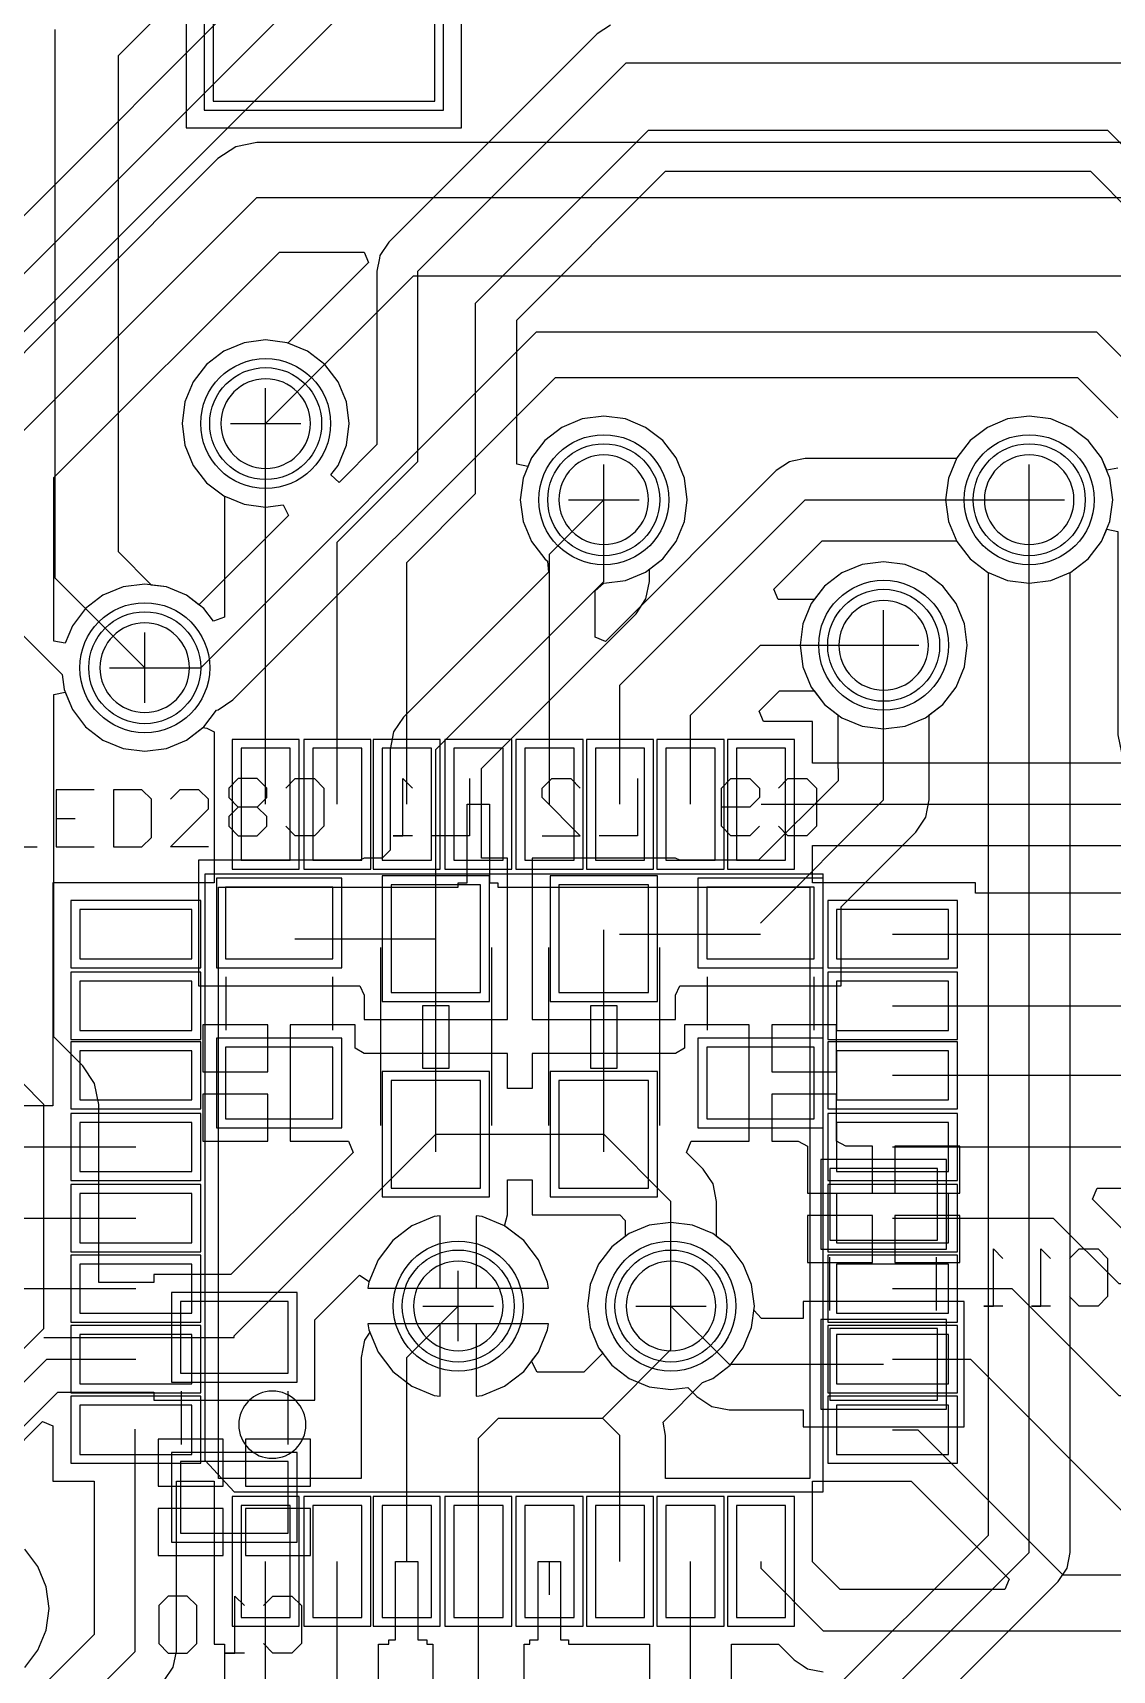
# Model space of a CAD drawing. Extents: x -25.4 to 37.3, y -25.4 to 54.6.
# Drawn here: x 12.45 to 24.69, y 16.95 to 35.52 of the extents above; entities that cross this region are included whole.
import ezdxf

# ---------------------------------------------------------------- set-up
doc = ezdxf.new("R2010")
doc.units = 0
doc.layers.get('0').update_dxf_attribs({"linetype": 'CONTINUOUS'})
for name, color, linetype in [('gbl', 5, 'CONTINUOUS'), ('gbo', 1, 'CONTINUOUS'), ('gbs', 6, 'CONTINUOUS'), ('gd1', 1, 'CONTINUOUS'), ('gg1', 1, 'CONTINUOUS'), ('gtl', 1, 'CONTINUOUS'), ('gto', 2, 'CONTINUOUS'), ('gts', 1, 'CONTINUOUS')]:
    doc.layers.add(name, color=color, linetype=linetype)

# ---------------------------------------------------------------- blocks, each defined once
blk = doc.blocks.new('D18')
blk.add_lwpolyline([(-1.257297, -1.752596), (1.257297, -1.752596), (1.257297, 1.752596), (-1.257297, 1.752596)], close=True)
blk = doc.blocks.new('D19')
blk.add_lwpolyline([(-0.634999, -0.279399), (0.634999, -0.279399), (0.634999, 0.279399), (-0.634999, 0.279399)], close=True)
blk = doc.blocks.new('D20')
blk.add_lwpolyline([(-0.279399, -0.634999), (0.279399, -0.634999), (0.279399, 0.634999), (-0.279399, 0.634999)], close=True)
blk = doc.blocks.new('D31')
blk.add_circle((0, 0), 0.635)
blk = doc.blocks.new('D32')
blk.add_lwpolyline([(-0.609599, -0.406399), (0.609599, -0.406399), (0.609599, 0.406399), (-0.609599, 0.406399)], close=True)
blk = doc.blocks.new('D34')
blk.add_lwpolyline([(-0.507999, -0.609599), (0.507999, -0.609599), (0.507999, 0.609599), (-0.507999, 0.609599)], close=True)
blk = doc.blocks.new('D57')
blk.add_lwpolyline([(-1.358897, -1.854196), (1.358897, -1.854196), (1.358897, 1.854196), (-1.358897, 1.854196)], close=True)
blk = doc.blocks.new('D58')
blk.add_lwpolyline([(-0.736599, -0.380999), (0.736599, -0.380999), (0.736599, 0.380999), (-0.736599, 0.380999)], close=True)
blk = doc.blocks.new('D59')
blk.add_lwpolyline([(-0.380999, -0.736599), (0.380999, -0.736599), (0.380999, 0.736599), (-0.380999, 0.736599)], close=True)
blk = doc.blocks.new('D64')
blk.add_circle((0, 0), 0.737)
blk = doc.blocks.new('D65')
blk.add_lwpolyline([(-0.711199, -0.507999), (0.711199, -0.507999), (0.711199, 0.507999), (-0.711199, 0.507999)], close=True)
blk = doc.blocks.new('D67')
blk.add_lwpolyline([(-0.609599, -0.711199), (0.609599, -0.711199), (0.609599, 0.711199), (-0.609599, 0.711199)], close=True)
blk = doc.blocks.new('D72')
blk.add_lwpolyline([(-0.1512, -0.352799), (0.1512, -0.352799), (0.1512, 0.352799), (-0.1512, 0.352799)], close=True)

msp = doc.modelspace()

# ---------------------------------------------------------------- linework, layer by layer
at = {"layer": 'gbl', "color": 5}
for points in [[(17.602235, 38.708477), (9.576419, 30.682661)], [(9.90602, 30.353061), (18.364037, 38.811078)], [(10.372221, 30.15996), (18.337437, 38.125276)], [(30.772162, 35.712471), (30.772162, 33.782068), (30.772162, 32.375865), (30.654861, 32.327265), (28.887558, 34.094568), (28.685957, 34.229268), (28.646457, 34.237168), (28.448057, 34.276569), (14.98603, 34.276569), (14.748129, 34.229268), (14.546529, 34.094568), (11.625523, 31.173562)], [(12.065024, 30.734061), (14.98603, 33.655067)], [(14.98603, 33.655067), (28.448057, 33.655067)], [(16.254933, 32.916166), (15.340731, 32.002064), (15.332931, 32.005264), (15.08763, 32.037564), (14.84233, 32.005264), (14.613729, 31.910564), (14.417329, 31.759964), (14.266729, 31.563663), (14.172028, 31.334963), (14.139728, 31.089662), (14.172028, 30.844362), (14.266729, 30.615761), (14.417329, 30.419361), (14.613729, 30.268761), (14.84233, 30.17406), (15.08763, 30.14176), (15.285731, 30.16786), (15.345031, 30.04756), (14.331129, 29.033658), (14.189928, 29.141958), (13.961328, 29.236658), (13.716027, 29.268959), (13.470727, 29.236658), (13.242126, 29.141958), (13.045726, 28.991358), (12.895126, 28.795058), (12.813526, 28.598157), (12.686525, 28.623457), (12.686525, 30.476561), (15.24353, 33.033566), (16.206332, 33.033566), (16.254933, 32.916166)], [(15.08763, 31.089662), (16.764034, 32.766066)], [(16.764034, 32.766066), (27.178054, 32.766066)], [(14.351029, 28.321057), (18.161036, 32.131064)], [(18.161036, 32.131064), (24.511049, 32.131064)], [(24.511049, 32.131064), (25.273051, 31.369063)], [(11.869524, 19.245538), (12.728925, 20.10494), (13.817628, 20.10494), (13.817628, 20.01524), (15.646431, 20.01524), (15.646431, 20.926242), (16.152432, 21.432243), (16.260033, 21.360243), (16.257433, 21.353943), (16.248432, 21.285243), (18.295637, 21.285243), (18.286637, 21.353943), (18.181736, 21.607243), (18.014736, 21.824744), (17.801236, 21.988644), (17.799836, 22.001644), (17.829836, 22.115644), (17.830836, 22.115644), (17.830836, 22.512145), (18.110236, 22.512145), (18.110236, 22.115644), (19.105238, 22.115644), (19.167238, 22.053544), (19.167238, 21.869344), (19.014738, 21.752344), (18.864138, 21.556043), (18.769438, 21.327343), (18.737137, 21.082042), (18.769438, 20.836742), (18.864138, 20.608041), (19.014738, 20.411741), (19.211138, 20.261141), (19.439739, 20.16644), (19.685039, 20.13414), (19.87564, 20.15924), (19.97934, 20.05554), (20.14734, 19.94334), (20.345441, 19.90394), (21.183642, 19.90394), (21.183642, 19.710439), (23.012446, 19.710439), (23.012446, 21.132842), (21.183642, 21.132842), (21.183642, 20.939442), (20.710441, 20.939442), (20.626741, 21.034842), (20.632941, 21.082042), (20.600641, 21.327343), (20.505941, 21.556043), (20.355341, 21.752344), (20.20274, 21.869344), (20.20274, 22.268045), (20.16334, 22.466145), (20.05114, 22.634145), (19.86164, 22.823646), (19.91424, 22.950646), (20.574041, 22.950646), (20.574041, 23.611047), (20.574041, 24.271449), (19.83744, 24.271449), (19.83744, 24.005748), (19.83744, 24.005748), (19.735839, 23.944448), (19.710439, 23.944448), (18.110236, 23.944448), (18.110236, 23.548047), (17.830836, 23.548047), (17.830836, 23.944448), (16.230632, 23.944448), (16.205232, 23.944448), (16.103632, 24.005748), (16.103632, 24.271449), (15.367031, 24.271449), (15.367031, 23.611047), (15.367031, 22.950646), (16.026832, 22.950646), (16.079432, 22.823646), (14.693429, 21.437643), (13.817628, 21.437643), (13.817628, 21.347943), (13.194526, 21.347943), (13.194526, 23.368047), (13.147226, 23.605947), (13.012526, 23.807548), (12.686525, 24.133448), (12.686525, 28.018656), (12.813526, 28.043956), (12.895126, 27.847056), (13.045726, 27.650755), (13.242126, 27.500155), (13.470727, 27.405455), (13.716027, 27.373155), (13.961328, 27.405455), (14.189928, 27.500155), (14.386329, 27.650755), (14.530629, 27.838856), (14.549229, 27.842556), (14.717229, 27.954856), (18.375537, 31.613163), (24.296549, 31.613163), (24.75515, 31.154562)], [(18.923038, 31.173962), (18.677737, 31.141662), (18.449137, 31.046962), (18.252737, 30.896362), (18.102136, 30.699961), (18.007436, 30.471361), (17.975136, 30.22606), (18.007436, 29.98076), (18.102136, 29.75216), (18.252737, 29.555759), (18.286437, 29.529959), (18.294737, 29.403259), (16.651833, 27.760356), (16.539533, 27.592255), (16.500033, 27.394055), (16.500033, 26.251853), (16.410233, 26.162052), (16.270933, 26.162052), (16.205232, 26.162052), (16.205232, 26.162052), (16.205232, 26.162052), (16.155732, 26.137352), (16.155632, 26.137252), (16.155532, 26.137252), (16.154432, 26.136652), (16.031532, 26.136652), (14.325629, 26.136652), (14.325629, 24.714249), (16.154432, 24.714249), (16.205232, 24.608249), (16.205232, 24.333249), (17.830836, 24.333249), (17.830836, 26.162052), (17.535935, 26.162052), (17.535935, 27.179554), (19.289239, 28.932858), (19.401539, 29.100858), (19.441039, 29.299059), (19.441039, 29.438959), (19.593339, 29.555759), (19.743939, 29.75216), (19.83864, 29.98076), (19.87094, 30.22606), (19.83864, 30.471361), (19.743939, 30.699961), (19.593339, 30.896362), (19.396939, 31.046962), (19.168338, 31.141662), (18.923038, 31.173962)], [(24.75515, 30.584961), (24.628049, 30.559661), (24.569949, 30.699961), (24.419349, 30.896362), (24.222948, 31.046962), (23.994348, 31.141662), (23.749047, 31.173962), (23.503747, 31.141662), (23.275047, 31.046962), (23.078746, 30.896362), (22.928146, 30.699961), (22.833446, 30.471361), (22.801146, 30.22606), (22.833446, 29.98076), (22.928146, 29.75216), (23.078746, 29.555759), (23.275047, 29.405159), (23.282847, 29.401859), (23.282847, 18.481137), (21.396943, 16.595233)], [(17.018034, 27.394055), (18.923038, 29.299059), (18.923038, 30.22606)], [(21.590043, 16.129032), (23.749047, 18.288037), (23.749047, 30.22606)], [(22.233744, 16.113532), (24.078648, 17.958436), (24.179748, 18.109636), (24.215248, 18.288037), (24.215248, 29.401859), (24.222948, 29.405159), (24.419349, 29.555759), (24.569949, 29.75216), (24.628049, 29.89246), (24.75515, 29.86716), (24.75515, 27.559055), (24.79455, 27.360855), (24.90675, 27.192854), (29.454159, 22.645545), (29.454159, 18.542037), (29.493559, 18.343837), (29.605759, 18.175836), (30.875762, 16.905834)], [(22.098044, 29.522959), (21.852744, 29.490659), (21.624143, 29.395959), (21.427743, 29.245358), (21.277143, 29.049058), (21.182442, 28.820358), (21.150142, 28.575057), (21.182442, 28.329757), (21.277143, 28.101056), (21.427743, 27.904756), (21.580043, 27.787856), (21.580043, 27.178054), (21.580243, 27.177054), (21.580243, 27.036954), (20.680041, 26.136652), (19.91154, 26.136652), (19.78664, 26.136652), (19.78554, 26.137252), (19.78544, 26.137252), (19.78534, 26.137352), (19.735839, 26.162052), (19.735839, 26.162052), (19.735839, 26.162052), (19.670139, 26.162052), (18.110236, 26.162052), (18.110236, 24.333249), (19.735839, 24.333249), (19.735839, 24.608249), (19.78664, 24.714249), (21.615443, 24.714249), (21.615443, 25.607651), (22.464145, 26.456353), (22.539145, 26.568553), (22.576345, 26.624353), (22.615745, 26.822454), (22.615745, 27.177054), (22.615945, 27.178054), (22.615945, 27.787856), (22.768346, 27.904756), (22.918946, 28.101056), (23.013646, 28.329757), (23.045946, 28.575057), (23.013646, 28.820358), (22.918946, 29.049058), (22.768346, 29.245358), (22.572045, 29.395959), (22.343345, 29.490659), (22.098044, 29.522959)], [(22.098044, 27.178054), (22.098044, 28.575057)], [(13.716027, 28.321057), (14.351029, 28.321057)], [(17.018034, 25.24765), (17.018034, 27.394055)], [(22.098044, 26.822454), (22.098044, 27.178054)], [(20.701041, 25.425451), (22.098044, 26.822454)], [(19.100838, 25.298451), (20.701041, 25.298451)], [(15.417831, 25.24765), (17.018034, 25.24765)], [(15.11303, 24.271449), (14.376429, 24.271449), (14.376429, 23.738047), (15.11303, 23.738047), (15.11303, 24.271449)], [(21.564643, 24.271449), (20.828042, 24.271449), (20.828042, 23.738047), (21.564643, 23.738047), (21.564643, 24.271449)], [(12.065024, 23.876048), (12.573025, 23.368047)], [(15.11303, 23.484047), (14.376429, 23.484047), (14.376429, 22.950646), (15.11303, 22.950646), (15.11303, 23.484047)], [(21.564643, 23.484047), (20.828042, 23.484047), (20.828042, 22.950646), (21.129942, 22.950646), (21.234442, 22.896446), (21.234442, 22.823646), (21.234442, 22.363045), (21.971044, 22.363045), (21.971044, 22.896446), (21.669143, 22.896446), (21.564643, 22.950646), (21.564643, 23.023446), (21.564643, 23.484047)], [(9.525019, 19.685039), (11.430023, 19.685039), (12.573025, 20.828042), (12.573025, 23.368047)], [(14.732029, 20.726441), (14.732029, 20.744041), (17.018034, 23.030046)], [(17.018034, 23.030046), (18.923038, 23.030046)], [(18.923038, 23.030046), (19.685039, 22.268045)], [(22.961646, 22.896446), (22.225044, 22.896446), (22.225044, 22.363045), (22.961646, 22.363045), (22.961646, 22.896446)], [(19.685039, 21.082042), (19.685039, 22.268045)], [(21.971044, 22.109044), (21.234442, 22.109044), (21.234442, 21.575643), (21.971044, 21.575643), (21.971044, 22.109044)], [(22.961646, 22.109044), (22.225044, 22.109044), (22.225044, 21.575643), (22.961646, 21.575643), (22.961646, 22.109044)], [(19.685039, 21.082042), (20.345441, 20.421641)], [(17.068834, 20.878842), (16.248432, 20.878842), (16.257433, 20.810142), (16.362333, 20.556841), (16.529333, 20.339341), (16.746833, 20.17234), (17.000134, 20.06744), (17.068834, 20.05844), (17.068834, 20.878842)], [(18.295637, 20.878842), (17.475235, 20.878842), (17.475235, 20.05844), (17.543935, 20.06744), (17.797236, 20.17234), (18.014736, 20.339341), (18.181736, 20.556841), (18.286637, 20.810142), (18.295637, 20.878842)], [(12.573025, 20.726441), (14.732029, 20.726441)], [(20.345441, 20.421641), (22.098044, 20.421641)], [(14.605029, 19.572439), (13.868428, 19.572439), (13.868428, 19.039038), (14.605029, 19.039038), (14.605029, 19.572439)], [(15.595631, 19.572439), (14.85903, 19.572439), (14.85903, 19.039038), (15.595631, 19.039038), (15.595631, 19.572439)], [(14.605029, 18.785038), (13.868428, 18.785038), (13.868428, 18.251637), (14.605029, 18.251637), (14.605029, 18.785038)], [(15.595631, 18.785038), (14.85903, 18.785038), (14.85903, 18.251637), (15.595631, 18.251637), (15.595631, 18.785038)], [(12.354325, 16.982734), (12.504925, 17.179134), (12.599625, 17.407735), (12.631925, 17.653035), (12.599625, 17.898336), (12.504925, 18.126936), (12.354325, 18.323337)]]:
    msp.add_lwpolyline(points, dxfattribs=at)
at = {"layer": 'gbo', "color": 1}
for points in [[(15.10053, 26.955654), (14.99263, 27.063554), (14.77683, 27.063554), (14.668829, 26.955654), (14.668829, 26.847754), (14.77683, 26.739753), (14.668829, 26.631853), (14.668829, 26.523953), (14.77683, 26.416053), (14.99263, 26.416053), (15.10053, 26.523953), (15.10053, 26.631853), (14.99263, 26.739753), (15.10053, 26.847754), (15.10053, 26.955654)], [(15.316331, 26.955654), (15.424231, 27.063554), (15.640131, 27.063554), (15.748031, 26.955654), (15.748031, 26.523953), (15.640131, 26.416053), (15.424231, 26.416053), (15.316331, 26.523953)], [(16.751534, 26.416053), (16.535733, 26.416053), (16.643633, 26.416053), (16.643633, 27.063554), (16.751534, 26.955654)], [(17.399035, 27.063554), (17.399035, 26.416053), (16.967334, 26.416053)], [(18.224836, 26.416053), (18.656537, 26.416053), (18.224836, 26.847754), (18.224836, 26.955654), (18.332837, 27.063554), (18.548637, 27.063554), (18.656537, 26.955654)], [(19.304039, 27.063554), (19.304039, 26.416053), (18.872338, 26.416053)], [(20.688541, 26.523953), (20.580641, 26.416053), (20.364841, 26.416053), (20.256841, 26.523953), (20.256841, 26.955654), (20.364841, 27.063554), (20.580641, 27.063554), (20.688541, 26.955654), (20.688541, 26.847754), (20.580641, 26.739753), (20.256841, 26.739753)], [(20.904342, 26.955654), (21.012342, 27.063554), (21.228142, 27.063554), (21.336043, 26.955654), (21.336043, 26.523953), (21.228142, 26.416053), (21.012342, 26.416053), (20.904342, 26.523953)], [(14.99263, 26.739753), (14.77683, 26.739753)], [(17.018034, 22.830046), (17.018034, 25.349251)], [(18.923038, 22.830046), (18.923038, 25.349251)], [(16.393033, 23.130046), (16.393033, 25.14605)], [(17.653035, 23.130046), (17.653035, 25.14605)], [(18.298037, 23.130046), (18.298037, 25.14605)], [(19.558039, 23.130046), (19.558039, 25.14605)], [(14.640029, 24.211048), (14.640029, 24.81585)], [(15.849632, 24.211048), (15.849632, 24.81585)], [(20.10104, 24.211048), (20.10104, 24.81585)], [(21.310643, 24.211048), (21.310643, 24.81585)], [(23.450947, 21.082042), (23.235146, 21.082042), (23.343047, 21.082042), (23.343047, 21.729543), (23.450947, 21.621643)], [(23.990548, 21.082042), (23.774748, 21.082042), (23.882648, 21.082042), (23.882648, 21.729543), (23.990548, 21.621643)], [(24.206348, 21.621643), (24.314349, 21.729543), (24.530149, 21.729543), (24.638049, 21.621643), (24.638049, 21.189942), (24.530149, 21.082042), (24.314349, 21.082042), (24.206348, 21.189942)], [(21.488443, 21.031242), (21.488443, 21.636043)], [(22.698045, 21.031242), (22.698045, 21.636043)], [(14.132028, 19.512039), (14.132028, 20.11684)], [(15.341631, 19.512039), (15.341631, 20.11684)], [(14.306929, 17.684635), (14.199028, 17.792536), (13.983228, 17.792536), (13.875328, 17.684635), (13.875328, 17.252935), (13.983228, 17.145034), (14.199028, 17.145034), (14.306929, 17.252935), (14.306929, 17.684635)], [(14.84653, 17.145034), (14.630729, 17.145034), (14.738629, 17.145034), (14.738629, 17.792536), (14.84653, 17.684635)], [(15.06233, 17.684635), (15.17023, 17.792536), (15.386131, 17.792536), (15.494031, 17.684635), (15.494031, 17.252935), (15.386131, 17.145034), (15.17023, 17.145034), (15.06233, 17.252935)]]:
    msp.add_lwpolyline(points, dxfattribs=at)
at = {"layer": 'gd1', "color": 1}
for points in [[(15.595631, 31.089662), (15.595631, 31.089662), (15.595631, 31.089662, 1), (14.579629, 31.089662), (14.579629, 31.089662), (14.579629, 31.089662, 1), (15.595631, 31.089662), (15.595631, 31.089662)], [(19.431039, 30.22606), (19.431039, 30.22606), (19.431039, 30.22606, 1), (18.415037, 30.22606), (18.415037, 30.22606), (18.415037, 30.22606, 1), (19.431039, 30.22606), (19.431039, 30.22606)], [(24.257049, 30.22606), (24.257049, 30.22606), (24.257049, 30.22606, 1), (23.241046, 30.22606), (23.241046, 30.22606), (23.241046, 30.22606, 1), (24.257049, 30.22606), (24.257049, 30.22606)], [(22.606045, 28.575057), (22.606045, 28.575057), (22.606045, 28.575057, 1), (21.590043, 28.575057), (21.590043, 28.575057), (21.590043, 28.575057, 1), (22.606045, 28.575057), (22.606045, 28.575057)], [(14.224028, 28.321057), (14.224028, 28.321057), (14.224028, 28.321057, 1), (13.208026, 28.321057), (13.208026, 28.321057), (13.208026, 28.321057, 1), (14.224028, 28.321057), (14.224028, 28.321057)], [(17.780036, 21.082042), (17.780036, 21.082042), (17.780036, 21.082042, 1), (16.764034, 21.082042), (16.764034, 21.082042), (16.764034, 21.082042, 1), (17.780036, 21.082042), (17.780036, 21.082042)], [(20.19304, 21.082042), (20.19304, 21.082042), (20.19304, 21.082042, 1), (19.177038, 21.082042), (19.177038, 21.082042), (19.177038, 21.082042, 1), (20.19304, 21.082042), (20.19304, 21.082042)]]:
    msp.add_lwpolyline(points, format="xyb", dxfattribs=at)
at = {"layer": 'gg1', "color": 1}
for points in [[(15.08763, 30.689661), (15.08763, 31.489663)], [(14.687629, 31.089662), (15.487631, 31.089662)], [(18.923038, 29.82606), (18.923038, 30.626061)], [(23.749047, 29.82606), (23.749047, 30.626061)], [(18.523037, 30.22606), (19.323039, 30.22606)], [(23.349047, 30.22606), (24.149048, 30.22606)], [(22.098044, 28.175056), (22.098044, 28.975058)], [(13.716027, 27.921056), (13.716027, 28.721057)], [(21.698043, 28.575057), (22.498045, 28.575057)], [(13.316027, 28.321057), (14.116028, 28.321057)], [(17.272035, 20.682041), (17.272035, 21.482043)], [(19.685039, 20.682041), (19.685039, 21.482043)], [(16.872034, 21.082042), (17.672035, 21.082042)], [(19.285039, 21.082042), (20.08504, 21.082042)]]:
    msp.add_lwpolyline(points, dxfattribs=at)
at = {"layer": 'gtl', "color": 1}
for points in [[(14.185928, 35.731771), (14.185928, 34.442469), (17.310135, 34.442469), (17.310135, 38.557277)], [(18.998638, 35.609771), (18.847438, 35.508671), (16.485233, 33.146466), (16.384133, 32.995266), (16.378233, 32.965666), (16.348633, 32.816866), (16.348633, 30.850962), (15.920832, 30.423161), (15.825132, 30.507061), (15.908532, 30.615761), (16.003232, 30.844362), (16.035532, 31.089662), (16.003232, 31.334963), (15.908532, 31.563663), (15.757932, 31.759964), (15.561631, 31.910564), (15.332931, 32.005264), (15.08763, 32.037564), (14.84233, 32.005264), (14.613729, 31.910564), (14.417329, 31.759964), (14.266729, 31.563663), (14.172028, 31.334963), (14.139728, 31.089662), (14.172028, 30.844362), (14.266729, 30.615761), (14.417329, 30.419361), (14.613729, 30.268761), (14.621429, 30.265461), (14.621429, 28.893458), (14.494429, 28.850358), (14.386329, 28.991358), (14.189928, 29.141958), (13.961328, 29.236658), (13.792728, 29.258859), (13.417327, 29.634159), (13.417327, 35.262971), (13.886128, 35.731771)], [(12.700025, 29.337059), (12.700025, 35.560071)], [(16.814834, 32.816866), (19.177038, 35.17907)], [(19.177038, 35.17907), (26.035052, 35.17907)], [(17.468835, 32.454865), (19.431039, 34.417069)], [(19.431039, 34.417069), (24.638049, 34.417069)], [(24.638049, 34.417069), (25.400051, 33.655067)], [(27.213554, 27.237854), (21.291243, 27.237854), (21.291243, 27.711455), (20.735841, 27.711455), (20.687241, 27.828756), (20.915542, 28.057156), (21.310943, 28.057156), (21.427743, 27.904756), (21.624143, 27.754156), (21.852744, 27.659455), (22.098044, 27.627155), (22.343345, 27.659455), (22.572045, 27.754156), (22.768346, 27.904756), (22.918946, 28.101056), (23.013646, 28.329757), (23.045946, 28.575057), (23.013646, 28.820358), (22.918946, 29.049058), (22.768346, 29.245358), (22.572045, 29.395959), (22.343345, 29.490659), (22.098044, 29.522959), (21.852744, 29.490659), (21.624143, 29.395959), (21.427743, 29.245358), (21.310943, 29.093058), (20.901142, 29.093058), (20.852542, 29.210358), (21.402143, 29.75986), (22.924946, 29.75986), (22.928146, 29.75216), (23.078746, 29.555759), (23.275047, 29.405159), (23.503747, 29.310459), (23.749047, 29.278159), (23.994348, 29.310459), (24.222948, 29.405159), (24.419349, 29.555759), (24.569949, 29.75216), (24.664649, 29.98076), (24.696949, 30.22606), (24.664649, 30.471361), (24.569949, 30.699961), (24.419349, 30.896362), (24.222948, 31.046962), (23.994348, 31.141662), (23.749047, 31.173962), (23.503747, 31.141662), (23.275047, 31.046962), (23.078746, 30.896362), (22.928146, 30.699961), (22.924946, 30.692261), (21.209042, 30.692261), (21.060242, 30.662661), (21.030642, 30.656761), (20.879442, 30.555661), (18.942338, 28.618557), (18.824938, 28.667157), (18.824938, 29.194758), (18.920438, 29.278459), (18.923038, 29.278159), (19.168338, 29.310459), (19.396939, 29.405159), (19.593339, 29.555759), (19.743939, 29.75216), (19.83864, 29.98076), (19.87094, 30.22606), (19.83864, 30.471361), (19.743939, 30.699961), (19.593339, 30.896362), (19.396939, 31.046962), (19.168338, 31.141662), (18.923038, 31.173962), (18.677737, 31.141662), (18.449137, 31.046962), (18.252737, 30.896362), (18.102136, 30.699961), (18.062036, 30.603261), (17.935036, 30.628561), (17.935036, 32.261865), (19.624139, 33.950868), (24.444949, 33.950868), (24.93385, 33.461967)], [(16.814834, 30.657861), (16.814834, 32.816866)], [(17.468835, 30.295961), (17.468835, 32.454865)], [(15.08763, 26.771654), (15.08763, 31.089662)], [(15.900432, 29.743459), (16.814834, 30.657861)], [(16.687833, 29.514859), (17.468835, 30.295961)], [(18.307037, 29.610059), (18.923038, 30.22606)], [(19.107038, 28.124056), (21.209042, 30.22606)], [(21.209042, 30.22606), (23.749047, 30.22606)], [(15.900432, 26.771654), (15.900432, 29.743459)], [(18.307037, 26.771654), (18.307037, 29.610059)], [(16.687833, 26.771654), (16.687833, 29.514859)], [(12.700025, 29.337059), (13.716027, 28.321057)], [(12.192824, 28.829858), (12.778226, 28.244456), (12.800426, 28.075756), (12.895126, 27.847056), (13.045726, 27.650755), (13.242126, 27.500155), (13.470727, 27.405455), (13.716027, 27.373155), (13.961328, 27.405455), (14.189928, 27.500155), (14.376429, 27.643255), (14.419229, 27.635055), (14.503429, 27.594755), (14.503429, 25.882652), (12.674625, 25.882652), (12.674625, 24.714249), (12.674625, 23.901448), (12.674625, 23.351647), (12.308925, 23.351647)], [(19.90704, 27.781056), (20.701041, 28.575057)], [(20.701041, 28.575057), (22.098044, 28.575057)], [(19.107038, 26.771654), (19.107038, 28.124056)], [(19.90704, 26.771654), (19.90704, 27.781056)], [(28.870858, 27.410755), (28.870858, 27.117154), (27.518355, 25.764652), (23.139446, 25.764652), (23.139446, 25.882652), (21.291243, 25.882652), (21.291243, 26.305453), (27.406655, 26.305453), (27.555455, 26.335053), (27.585055, 26.340953), (27.736255, 26.442053), (28.753558, 27.459355), (28.870858, 27.410755)], [(17.627635, 25.882652), (17.722835, 25.882652), (17.722835, 25.831852), (21.259843, 25.831852), (21.259843, 24.714249), (21.259843, 23.901448), (21.259843, 23.114046), (21.259843, 22.301245), (21.259843, 21.494843), (21.259843, 20.694841), (21.259843, 19.89484), (21.259843, 19.126238), (19.625039, 19.126238), (19.625039, 19.615039), (19.595139, 19.76494), (20.04344, 20.21324), (20.15904, 20.261141), (20.355341, 20.411741), (20.505941, 20.608041), (20.600641, 20.836742), (20.632941, 21.082042), (20.600641, 21.327343), (20.505941, 21.556043), (20.355341, 21.752344), (20.15904, 21.902944), (19.93034, 21.997644), (19.685039, 22.029944), (19.439739, 21.997644), (19.211138, 21.902944), (19.014738, 21.752344), (18.864138, 21.556043), (18.769438, 21.327343), (18.737137, 21.082042), (18.769438, 20.836742), (18.864138, 20.608041), (18.911738, 20.545941), (18.695737, 20.330041), (18.167736, 20.330041), (18.105036, 20.456941), (18.181736, 20.556841), (18.286637, 20.810142), (18.295637, 20.878842), (16.248432, 20.878842), (16.257433, 20.810142), (16.268233, 20.784142), (16.209332, 20.696041), (16.169832, 20.497841), (16.169832, 19.126238), (14.554229, 19.126238), (14.554229, 19.89484), (14.554229, 20.694841), (14.554229, 21.494843), (14.554229, 22.301245), (14.554229, 23.114046), (14.554229, 23.901448), (14.554229, 24.714249), (14.554229, 25.831852), (17.272035, 25.831852), (17.272035, 25.882652), (17.373635, 25.882652), (17.373635, 26.771654), (17.627635, 26.771654), (17.627635, 25.882652)], [(20.707041, 26.771654), (27.406655, 26.771654)], [(22.199644, 25.298451), (27.711455, 25.298451)], [(22.199644, 24.485649), (28.041656, 24.485649)], [(11.176022, 23.825248), (12.115824, 22.885446), (13.614427, 22.885446)], [(22.199644, 23.698247), (30.429261, 23.698247), (30.607061, 23.876048), (33.147066, 23.876048)], [(22.199644, 22.885446), (31.597663, 22.885446), (31.877064, 22.606045)], [(30.810262, 22.072644), (30.963362, 21.919544), (30.914762, 21.802244), (24.95815, 21.802244), (24.468049, 22.292245), (24.520649, 22.419245), (30.810262, 22.419245), (30.810262, 22.072644)], [(17.068834, 22.105644), (17.000134, 22.096644), (16.746833, 21.991744), (16.529333, 21.824744), (16.362333, 21.607243), (16.257433, 21.353943), (16.248432, 21.285243), (17.068834, 21.285243), (17.068834, 22.105644)], [(17.475235, 22.105644), (17.475235, 21.285243), (18.295637, 21.285243), (18.286637, 21.353943), (18.181736, 21.607243), (18.014736, 21.824744), (17.797236, 21.991744), (17.543935, 22.096644), (17.475235, 22.105644)], [(10.668021, 21.590043), (11.157022, 22.079044), (13.614427, 22.079044)], [(22.199644, 22.079044), (24.022048, 22.079044), (24.76505, 21.336043), (33.020066, 21.336043)], [(12.192024, 21.279043), (13.614427, 21.279043)], [(22.199644, 21.279043), (23.552047, 21.279043), (24.76505, 20.06604), (31.877064, 20.06604)], [(16.687833, 20.497841), (17.272035, 21.082042)], [(18.910038, 19.81204), (19.685039, 20.587041), (19.685039, 21.082042)], [(11.684023, 19.558039), (12.605025, 20.479041)], [(12.605025, 20.479041), (13.614427, 20.479041)], [(16.687833, 18.186436), (16.687833, 20.497841)], [(22.199644, 20.479041), (23.082046, 20.479041)], [(23.082046, 20.479041), (24.89205, 18.669037), (32.131064, 18.669037), (33.880168, 16.919934)], [(12.150224, 19.364939), (12.557325, 19.77204), (12.674625, 19.723439), (12.674625, 19.094838), (13.142226, 19.094838), (13.142226, 17.357535), (11.744923, 15.960232)], [(13.608427, 17.164434), (13.608427, 19.685039)], [(17.500635, 19.583439), (17.729235, 19.81204)], [(17.729235, 19.81204), (18.910038, 19.81204)], [(18.910038, 19.81204), (19.107038, 19.615039)], [(17.500635, 18.186436), (17.500635, 19.583439)], [(19.107038, 18.186436), (19.107038, 19.615039)], [(22.199644, 19.679039), (22.485045, 19.679039)], [(22.485045, 19.679039), (24.130048, 18.034036), (31.496063, 18.034036), (32.610165, 16.919934)], [(13.938028, 16.834834), (14.039128, 16.986034), (14.074628, 17.164434), (14.074628, 19.094838), (14.503429, 19.094838), (14.503429, 17.246634), (14.621429, 17.246634), (14.621429, 16.423733)], [(23.522347, 17.982536), (23.473747, 17.865236), (21.605943, 17.865236), (21.291243, 18.179936), (21.291243, 19.094838), (22.410045, 19.094838), (23.522347, 17.982536)], [(12.354325, 16.982734), (12.504925, 17.179134), (12.599625, 17.407735), (12.631925, 17.653035), (12.599625, 17.898336), (12.504925, 18.126936), (12.354325, 18.323337)], [(13.716027, 14.85903), (15.08763, 16.230632), (15.08763, 18.186436)], [(15.900432, 13.741427), (15.900432, 18.186436)], [(16.366633, 14.523429), (16.366633, 17.246634), (16.484633, 17.246634), (16.484633, 17.297435), (16.560833, 17.297435), (16.560833, 18.186436), (16.814834, 18.186436), (16.814834, 17.297435), (16.916434, 17.297435), (16.916434, 17.246634), (16.982734, 17.246634), (16.982734, 15.646431)], [(17.500635, 15.646431), (17.500635, 18.186436)], [(18.018636, 15.860932), (18.018636, 17.246634), (18.084836, 17.246634), (18.084836, 17.297435), (18.180036, 17.297435), (18.180036, 18.186436), (18.434037, 18.186436), (18.434037, 17.297435), (18.522837, 17.297435), (18.522837, 17.246634), (19.440839, 17.246634), (19.440839, 15.01803)], [(18.307037, 17.805436), (18.307037, 18.186436)], [(19.90704, 15.01803), (19.90704, 18.186436)], [(20.707041, 18.104836), (20.707041, 18.186436)], [(20.707041, 18.104836), (21.412843, 17.399035)], [(21.412843, 17.399035), (30.734061, 17.399035)], [(11.938024, 15.494031), (13.608427, 17.164434)], [(20.373241, 15.21113), (20.373241, 17.246634), (20.906042, 17.246634), (21.083242, 17.069434), (21.184242, 17.001934), (21.234442, 16.968334), (21.412843, 16.932834)]]:
    msp.add_lwpolyline(points, dxfattribs=at)
at = {"layer": 'gto', "color": 2}
for points in [[(12.065024, 26.936554), (12.065024, 26.289053), (12.496725, 26.289053)], [(13.144126, 26.936554), (12.712525, 26.936554), (12.712525, 26.289053), (13.144126, 26.289053)], [(13.360027, 26.936554), (13.360027, 26.289053), (13.683727, 26.289053), (13.791628, 26.396953), (13.791628, 26.828654), (13.683727, 26.936554), (13.360027, 26.936554)], [(14.439129, 26.289053), (14.007528, 26.289053), (14.439129, 26.720753), (14.439129, 26.828654), (14.331229, 26.936554), (14.115428, 26.936554), (14.007528, 26.828654)], [(12.712525, 26.612753), (12.928326, 26.612753)], [(14.401829, 19.329039), (14.401829, 25.984252)], [(14.401829, 25.984252), (21.412043, 25.984252)], [(14.732029, 18.974038), (21.412043, 18.974038), (21.412043, 25.984252)], [(14.401829, 19.329039), (14.732029, 18.974038)]]:
    msp.add_lwpolyline(points, dxfattribs=at)
msp.add_lwpolyline([(15.544831, 19.735839), (15.544831, 19.735839), (15.544831, 19.735839, 1), (14.78283, 19.735839), (14.78283, 19.735839), (14.78283, 19.735839, 1), (15.544831, 19.735839), (15.544831, 19.735839)], format="xyb", dxfattribs=at)

# ---------------------------------------------------------------- block references
at = {"layer": 'gbl'}
for name, p in [('D31', (15.08763, 31.089662)), ('D31', (18.923038, 30.22606)), ('D31', (23.749047, 30.22606)), ('D31', (22.098044, 28.575057)), ('D31', (13.716027, 28.321057)), ('D32', (15.24003, 25.425451)), ('D34', (17.018034, 25.24765)), ('D34', (18.923038, 25.24765)), ('D32', (20.701041, 25.425451)), ('D32', (15.24003, 23.611047)), ('D32', (20.701041, 23.611047)), ('D34', (17.018034, 23.030046)), ('D34', (18.923038, 23.030046)), ('D32', (22.098044, 22.236044)), ('D31', (17.272035, 21.082042)), ('D31', (19.685039, 21.082042)), ('D32', (14.732029, 20.726441)), ('D32', (22.098044, 20.421641)), ('D32', (14.732029, 18.912038))]:
    msp.add_blockref(name, p, dxfattribs=at)
at = {"layer": 'gbo'}
for p in [(17.019234, 24.132848), (18.924238, 24.132848)]:
    msp.add_blockref('D72', p, dxfattribs=at)
at = {"layer": 'gbs'}
for name, p in [('D64', (15.08763, 31.089662)), ('D64', (18.923038, 30.22606)), ('D64', (23.749047, 30.22606)), ('D64', (22.098044, 28.575057)), ('D64', (13.716027, 28.321057)), ('D65', (15.24003, 25.425451)), ('D67', (17.018034, 25.24765)), ('D67', (18.923038, 25.24765)), ('D65', (20.701041, 25.425451)), ('D65', (15.24003, 23.611047)), ('D65', (20.701041, 23.611047)), ('D67', (17.018034, 23.030046)), ('D67', (18.923038, 23.030046)), ('D65', (22.098044, 22.236044)), ('D64', (17.272035, 21.082042)), ('D64', (19.685039, 21.082042)), ('D65', (14.732029, 20.726441)), ('D65', (22.098044, 20.421641)), ('D65', (14.732029, 18.912038))]:
    msp.add_blockref(name, p, dxfattribs=at)
at = {"layer": 'gtl'}
for name, p in [('D18', (15.748031, 36.499873)), ('D31', (15.08763, 31.089662)), ('D31', (18.923038, 30.22606)), ('D31', (23.749047, 30.22606)), ('D31', (22.098044, 28.575057)), ('D31', (13.716027, 28.321057)), ('D20', (15.08763, 26.771654)), ('D20', (15.900432, 26.771654)), ('D20', (16.687833, 26.771654)), ('D20', (17.500635, 26.771654)), ('D20', (18.307037, 26.771654)), ('D20', (19.107038, 26.771654)), ('D20', (19.90704, 26.771654)), ('D20', (20.707041, 26.771654)), ('D19', (13.614427, 25.298451)), ('D19', (22.199644, 25.298451)), ('D19', (13.614427, 24.485649)), ('D19', (22.199644, 24.485649)), ('D19', (13.614427, 23.698247)), ('D19', (22.199644, 23.698247)), ('D19', (13.614427, 22.885446)), ('D19', (22.199644, 22.885446)), ('D19', (13.614427, 22.079044)), ('D19', (22.199644, 22.079044)), ('D19', (13.614427, 21.279043)), ('D31', (17.272035, 21.082042)), ('D31', (19.685039, 21.082042)), ('D19', (22.199644, 21.279043)), ('D19', (13.614427, 20.479041)), ('D19', (22.199644, 20.479041)), ('D19', (13.614427, 19.679039)), ('D19', (22.199644, 19.679039)), ('D20', (15.08763, 18.186436)), ('D20', (15.900432, 18.186436)), ('D20', (16.687833, 18.186436)), ('D20', (17.500635, 18.186436)), ('D20', (18.307037, 18.186436)), ('D20', (19.107038, 18.186436)), ('D20', (19.90704, 18.186436)), ('D20', (20.707041, 18.186436))]:
    msp.add_blockref(name, p, dxfattribs=at)
at = {"layer": 'gts'}
for name, p in [('D57', (15.748031, 36.499873)), ('D64', (15.08763, 31.089662)), ('D64', (18.923038, 30.22606)), ('D64', (23.749047, 30.22606)), ('D64', (22.098044, 28.575057)), ('D64', (13.716027, 28.321057)), ('D59', (15.08763, 26.771654)), ('D59', (15.900432, 26.771654)), ('D59', (16.687833, 26.771654)), ('D59', (17.500635, 26.771654)), ('D59', (18.307037, 26.771654)), ('D59', (19.107038, 26.771654)), ('D59', (19.90704, 26.771654)), ('D59', (20.707041, 26.771654)), ('D58', (13.614427, 25.298451)), ('D58', (22.199644, 25.298451)), ('D58', (13.614427, 24.485649)), ('D58', (22.199644, 24.485649)), ('D58', (13.614427, 23.698247)), ('D58', (22.199644, 23.698247)), ('D58', (13.614427, 22.885446)), ('D58', (22.199644, 22.885446)), ('D58', (13.614427, 22.079044)), ('D58', (22.199644, 22.079044)), ('D64', (17.272035, 21.082042)), ('D64', (19.685039, 21.082042)), ('D58', (13.614427, 21.279043)), ('D58', (22.199644, 21.279043)), ('D58', (13.614427, 20.479041)), ('D58', (22.199644, 20.479041)), ('D58', (13.614427, 19.679039)), ('D58', (22.199644, 19.679039)), ('D59', (15.08763, 18.186436)), ('D59', (15.900432, 18.186436)), ('D59', (16.687833, 18.186436)), ('D59', (17.500635, 18.186436)), ('D59', (18.307037, 18.186436)), ('D59', (19.107038, 18.186436)), ('D59', (19.90704, 18.186436)), ('D59', (20.707041, 18.186436))]:
    msp.add_blockref(name, p, dxfattribs=at)

doc.saveas('drawing.dxf')
